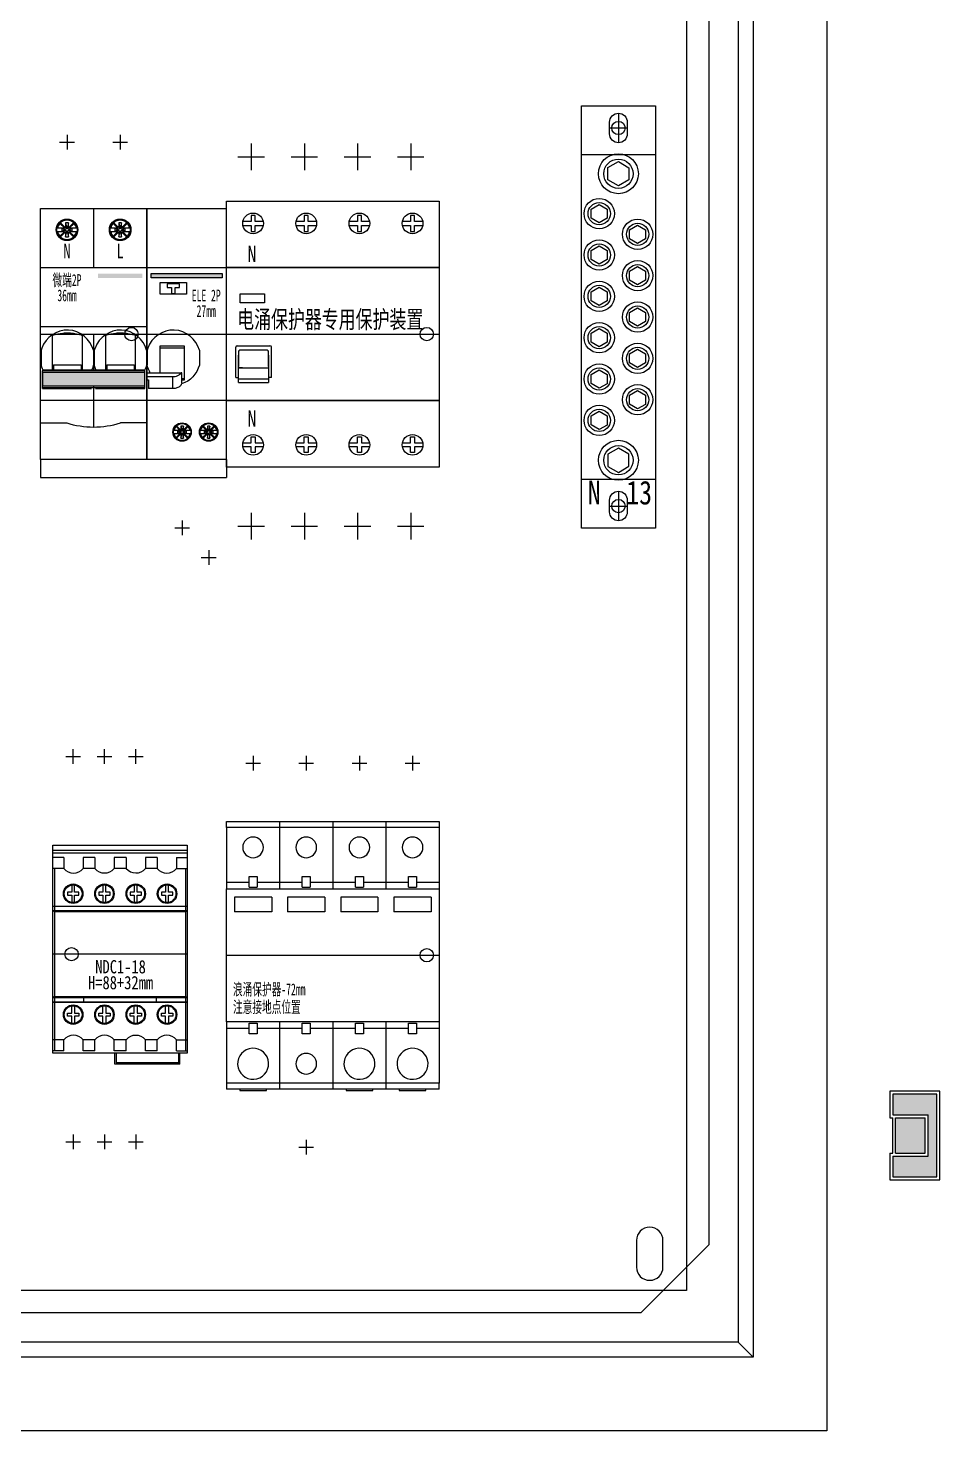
# Model space of a CAD drawing. Extents: x 1445147 to 1445785, y 431801 to 432801.
# Drawn here: x 1445476.6 to 1445785.3, y 431801.2 to 432276.2 of the extents above; entities that cross this region are included whole.
import ezdxf
from ezdxf.enums import TextEntityAlignment as Align

# ---------------------------------------------------------------- set-up
doc = ezdxf.new("R2010")
doc.units = 0
doc.header["$MEASUREMENT"] = 0
doc.linetypes.add('DASH', pattern=[0.35, 0.25, -0.1])
doc.linetypes.add('LYJS-XX', pattern=[0.35, 0.25, -0.1])
for name, color, linetype in [('dian', 7, 'Continuous'), ('LY-JS-BJ', 7, 'Continuous'), ('LY-JS-YQJ', 7, 'Continuous'), ('LY-SJ-YQJ', 7, 'Continuous'), ('布置图', 20, 'Continuous'), ('注释', 1, 'Continuous'), ('照明平面设备层', 1, 'Continuous')]:
    doc.layers.add(name, color=color, linetype=linetype)
doc.styles.add('-宋体', font='', dxfattribs={"width": 0.65})
doc.styles.add('LY-SJ-元器件', font='', dxfattribs={"width": 0.6, "height": 4})
doc.styles.get('-宋体').set_extended_font_data('NSimSun')
doc.styles.get('LY-SJ-元器件').set_extended_font_data('SimSun')

# ---------------------------------------------------------------- blocks, each defined once
blk = doc.blocks.new('A$C7F2E4CF4')
at = {"layer": 'LY-JS-YQJ', "color": 1, "linetype": 'DASH'}
for p, q in [((0, 5), (0, -5)), ((-3, 0), (3, 0))]:
    blk.add_line(p, q, dxfattribs=at)
at = {"layer": 'LY-JS-YQJ', "color": 0, "linetype": 'ByBlock'}
blk.add_lwpolyline([(0, 5), (0, 5, -0.414214), (3, 2), (3, -2, -0.414214), (0, -5), (0, -5, -0.414214), (-3, -2), (-3, 2, -0.414214)], format="xyb", close=True, dxfattribs=at)
blk = doc.blocks.new('13位零排2021')
at = {"layer": 'LY-JS-YQJ', "color": 2, "linetype": 'ByBlock'}
blk.add_lwpolyline([(25, 143), (25, 0), (0, 0), (0, 143)], close=True, dxfattribs=at)
for points in [[(0, 126.5), (25, 126.5)], [(25, 16.5), (0, 16.5)]]:
    blk.add_lwpolyline(points, dxfattribs=at)
at = {"layer": 'LY-JS-YQJ', "color": 3}
for points in [[(12.49, 115.91), (8.94, 117.97), (8.96, 122.07), (12.51, 124.1), (16.06, 122.04), (16.04, 117.94)], [(5.99, 103.38), (3.29, 104.95), (3.3, 108.07), (6.01, 109.62), (8.71, 108.05), (8.7, 104.93)], [(18.99, 96.38), (16.29, 97.95), (16.3, 101.07), (19.01, 102.62), (21.71, 101.05), (21.7, 97.93)], [(5.99, 89.38), (3.29, 90.95), (3.3, 94.07), (6.01, 95.62), (8.71, 94.05), (8.7, 90.93)], [(18.99, 82.38), (16.29, 83.95), (16.3, 87.07), (19.01, 88.62), (21.71, 87.05), (21.7, 83.93)], [(5.99, 75.38), (3.29, 76.95), (3.3, 80.07), (6.01, 81.62), (8.71, 80.05), (8.7, 76.93)], [(18.99, 68.38), (16.29, 69.95), (16.3, 73.07), (19.01, 74.62), (21.71, 73.05), (21.7, 69.93)], [(5.99, 61.38), (3.29, 62.95), (3.3, 66.07), (6.01, 67.62), (8.71, 66.05), (8.7, 62.93)], [(18.99, 54.38), (16.29, 55.95), (16.3, 59.07), (19.01, 60.62), (21.71, 59.05), (21.7, 55.93)], [(5.99, 47.38), (3.29, 48.95), (3.3, 52.07), (6.01, 53.62), (8.71, 52.05), (8.7, 48.93)], [(18.99, 40.38), (16.29, 41.95), (16.3, 45.07), (19.01, 46.62), (21.71, 45.05), (21.7, 41.93)], [(5.99, 33.38), (3.29, 34.95), (3.3, 38.07), (6.01, 39.62), (8.71, 38.05), (8.7, 34.93)], [(12.49, 27.09), (8.94, 25.03), (8.96, 20.93), (12.51, 18.9), (16.06, 20.96), (16.04, 25.06)]]:
    blk.add_lwpolyline(points, close=True, dxfattribs=at)
for centre, radius in [((12.5, 120.01), 6.76), ((12.5, 120.01), 4.97), ((6, 106.5), 5.14), ((6, 106.5), 3.78), ((19, 99.5), 5.14), ((19, 99.5), 3.78), ((6, 92.5), 5.14), ((6, 92.5), 3.78), ((19, 85.5), 5.14), ((19, 85.5), 3.78), ((6, 78.5), 5.14), ((6, 78.5), 3.78), ((19, 71.5), 5.14), ((19, 71.5), 3.78), ((6, 64.5), 5.14), ((6, 64.5), 3.78), ((19, 57.5), 5.14), ((19, 57.5), 3.78), ((6, 50.5), 5.14), ((6, 50.5), 3.78), ((19, 43.5), 5.14), ((19, 43.5), 3.78), ((6, 36.5), 5.14), ((6, 36.5), 3.78), ((12.5, 22.99), 6.76), ((12.5, 22.99), 4.97)]:
    blk.add_circle(centre, radius, dxfattribs=at)
at = {"layer": 'LY-JS-YQJ', "color": 0}
for p in [(12.5, 135.5), (12.5, 7.5)]:
    blk.add_blockref('A$C7F2E4CF4', p, dxfattribs=at)
at = {"layer": 'LY-JS-YQJ', "color": 1, "style": '-宋体', "width": 0.8}
blk.add_text('N', height=8, dxfattribs=at).set_placement((2.16, 8.05))
at = {"layer": 'LY-JS-YQJ', "color": 4, "style": '-宋体', "width": 0.8}
blk.add_text('13', height=8, dxfattribs=at).set_placement((15.18, 8.05))
blk = doc.blocks.new('接触器NDC1 18A-2022.1')
at = {"color": 0, "linetype": 'Continuous', "lineweight": 25}
for p, q in [((0, 36.91), (45.5, 36.91)), ((0, -33.53), (0, 36.91)), ((0, 35.17), (45.5, 35.17)), ((0, 34.27), (45.5, 34.27)), ((45.5, 36.91), (45.5, -33.53)), ((3.65, 32.71), (0, 32.71)), ((3.65, 29.01), (0, 29.01)), ((0.5, 29.01), (0.5, 14.78)), ((3.65, 32.71), (3.65, 29.01)), ((10.25, 32.71), (10.25, 29.02)), ((14.15, 32.71), (10.25, 32.71)), ((14.15, 32.72), (14.15, 29.02)), ((20.75, 32.72), (20.75, 29.02)), ((24.75, 32.72), (20.75, 32.72)), ((24.75, 29.03), (20.75, 29.02)), ((24.75, 32.73), (24.75, 29.03)), ((35.35, 32.71), (31.34, 32.71)), ((35.35, 29.01), (31.34, 29.01)), ((35.35, 32.71), (35.35, 29.01)), ((41.85, 32.71), (41.85, 29.01)), ((41.85, 32.71), (45.5, 32.71)), ((45, 14.78), (45, 29.01)), ((4.95, 20.97), (4.95, 19.97)), ((6.35, 20.97), (4.95, 20.97)), ((4.95, 19.97), (6.35, 19.97)), ((6.35, 23.42), (6.35, 20.97)), ((6.35, 19.97), (6.35, 17.51)), ((7.35, 20.97), (7.35, 23.42)), ((8.75, 20.97), (7.35, 20.97)), ((7.35, 19.97), (8.75, 19.97)), ((7.35, 17.51), (7.35, 19.97)), ((8.75, 19.97), (8.75, 20.97)), ((15.55, 20.97), (15.55, 19.97)), ((16.95, 20.97), (15.55, 20.97)), ((15.55, 19.97), (16.95, 19.97)), ((16.95, 23.42), (16.95, 20.97)), ((16.95, 19.97), (16.95, 17.51)), ((17.95, 20.97), (17.95, 23.42)), ((19.35, 20.97), (17.95, 20.97)), ((17.95, 19.97), (19.35, 19.97)), ((17.95, 17.51), (17.95, 19.97)), ((19.35, 19.97), (19.35, 20.97)), ((26.15, 20.97), (26.15, 19.97)), ((27.55, 20.97), (26.15, 20.97)), ((26.15, 19.97), (27.55, 19.97)), ((27.55, 23.42), (27.55, 20.97)), ((27.55, 19.97), (27.55, 17.51)), ((28.55, 20.97), (28.55, 23.42)), ((29.95, 20.97), (28.55, 20.97)), ((28.55, 19.97), (29.95, 19.97)), ((28.55, 17.51), (28.55, 19.97)), ((29.95, 19.97), (29.95, 20.97)), ((36.75, 20.97), (36.75, 19.97)), ((38.15, 20.97), (36.75, 20.97)), ((36.75, 19.97), (38.15, 19.97)), ((38.15, 23.42), (38.15, 20.97)), ((38.15, 19.97), (38.15, 17.51)), ((39.15, 20.97), (39.15, 23.42)), ((40.55, 20.97), (39.15, 20.97)), ((39.15, 19.97), (40.55, 19.97)), ((39.15, 17.51), (39.15, 19.97)), ((40.55, 19.97), (40.55, 20.97)), ((0, 16.22), (45.5, 16.22)), ((0, 14.78), (45.5, 14.78)), ((0.5, 14.28), (0, 14.78)), ((0.5, 14.28), (0.5, -14.28)), ((45, 14.28), (0.5, 14.28)), ((45.5, 14.78), (45, 14.28)), ((45, -14.28), (45, 14.28)), ((0.5, -14.28), (0, -14.78)), ((45.5, -14.78), (0, -14.78)), ((0, -16.22), (45.5, -16.22)), ((45.5, -16.28), (0, -16.28)), ((0.5, -14.28), (45, -14.28)), ((0.5, -14.78), (0.5, -32.63)), ((6.35, -19.97), (6.35, -17.51)), ((7.35, -17.51), (7.35, -19.97)), ((10.5, -16.28), (10.5, -14.78)), ((16.95, -19.97), (16.95, -17.51)), ((17.95, -17.51), (17.95, -19.97)), ((27.55, -19.97), (27.55, -17.51)), ((28.55, -17.51), (28.55, -19.97)), ((35, -14.78), (35, -16.28)), ((38.15, -19.97), (38.15, -17.51)), ((39.15, -17.51), (39.15, -19.97)), ((45.5, -14.78), (45, -14.28)), ((45, -32.71), (45, -14.78)), ((4.95, -19.97), (6.35, -19.97)), ((4.95, -20.97), (4.95, -19.97)), ((6.35, -20.97), (4.95, -20.97)), ((6.35, -23.42), (6.35, -20.97)), ((7.35, -19.97), (8.75, -19.97)), ((7.35, -20.97), (7.35, -23.42)), ((8.75, -20.97), (7.35, -20.97)), ((8.75, -19.97), (8.75, -20.97)), ((15.55, -19.97), (16.95, -19.97)), ((15.55, -20.97), (15.55, -19.97)), ((16.95, -20.97), (15.55, -20.97)), ((16.95, -23.42), (16.95, -20.97)), ((17.95, -19.97), (19.35, -19.97)), ((17.95, -20.97), (17.95, -23.42)), ((19.35, -20.97), (17.95, -20.97)), ((19.35, -19.97), (19.35, -20.97)), ((26.15, -19.97), (27.55, -19.97)), ((26.15, -20.97), (26.15, -19.97)), ((27.55, -20.97), (26.15, -20.97)), ((27.55, -23.42), (27.55, -20.97)), ((28.55, -19.97), (29.95, -19.97)), ((28.55, -20.97), (28.55, -23.42)), ((29.95, -20.97), (28.55, -20.97)), ((29.95, -19.97), (29.95, -20.97)), ((36.75, -19.97), (38.15, -19.97)), ((36.75, -20.97), (36.75, -19.97)), ((38.15, -20.97), (36.75, -20.97)), ((38.15, -23.42), (38.15, -20.97)), ((39.15, -19.97), (40.55, -19.97)), ((39.15, -20.97), (39.15, -23.42)), ((40.55, -20.97), (39.15, -20.97)), ((40.55, -19.97), (40.55, -20.97)), ((3.65, -29.01), (0, -29.01)), ((3.65, -32.71), (0, -32.71)), ((3.65, -32.71), (3.65, -29.01)), ((10.25, -32.71), (10.25, -29.02)), ((14.15, -32.71), (10.25, -32.71)), ((14.15, -32.72), (14.15, -29.02)), ((20.75, -32.72), (20.75, -29.02)), ((24.75, -29.03), (20.75, -29.02)), ((24.75, -32.72), (20.75, -32.72)), ((24.75, -32.73), (24.75, -29.03)), ((35.35, -29.01), (31.34, -29.01)), ((35.35, -32.71), (31.34, -32.71)), ((35.35, -32.71), (35.35, -29.01)), ((41.85, -32.71), (41.85, -29.01)), ((41.85, -32.71), (45.5, -32.71)), ((20.95, -37.29), (20.95, -33.53)), ((43, -37.29), (20.95, -37.29)), ((21.45, -33.53), (21.45, -36.79)), ((42.5, -33.53), (42.5, -36.79)), ((43, -37.29), (43, -33.53))]:
    blk.add_line(p, q, dxfattribs=at)
at = {"color": 0}
for p, q in [((14.15, 29.02), (10.25, 29.02)), ((31.34, 32.71), (31.34, 29.01)), ((41.85, 29.01), (45.5, 29.01)), ((14.15, -29.02), (10.25, -29.02)), ((31.34, -32.71), (31.34, -29.01)), ((41.85, -29.01), (45.5, -29.01)), ((45.5, -33.53), (0, -33.53)), ((43, -36.79), (21.45, -36.79))]:
    blk.add_line(p, q, dxfattribs=at)
at = {"color": 1, "linetype": 'Continuous', "lineweight": 25}
blk.add_line((45.5, 0), (0, 0), dxfattribs=at)
at = {"color": 0}
for centre, radius in [((6.85, 20.47), 3.3), ((17.45, 20.47), 3.3), ((28.05, 20.47), 3.3), ((38.65, 20.47), 3.3), ((6.85, 20.47), 3), ((17.45, 20.47), 3), ((28.05, 20.47), 3), ((38.65, 20.47), 3), ((6.85, -20.47), 3.3), ((6.85, -20.47), 3), ((17.45, -20.47), 3.3), ((17.45, -20.47), 3), ((28.05, -20.47), 3.3), ((28.05, -20.47), 3), ((38.65, -20.47), 3.3), ((38.65, -20.47), 3)]:
    blk.add_circle(centre, radius, dxfattribs=at)
at = {"color": 0, "linetype": 'Continuous', "lineweight": 25}
for centre, radius, start, end in [((6.95, 31.76), 4.29, 219.8893, 320.3009), ((17.45, 31.78), 4.3, 219.9502, 320.0498), ((28.05, 31.78), 4.29, 219.6994, 319.9198), ((38.6, 31.67), 4.2, 219.2677, 320.7323), ((6.95, -31.76), 4.29, 39.6991, 140.1107), ((17.45, -31.78), 4.3, 39.9502, 140.0498), ((28.05, -31.78), 4.29, 40.0802, 140.3006), ((38.6, -31.67), 4.2, 39.2677, 140.7323)]:
    blk.add_arc(centre, radius, start, end, dxfattribs=at)
at = {"layer": 'LY-SJ-YQJ', "color": 1, "linetype": 'ByBlock'}
for p, q in [((4.35, 66.92), (9.35, 66.92)), ((6.85, 64.42), (6.85, 69.42)), ((14.95, 66.92), (19.95, 66.92)), ((17.45, 64.42), (17.45, 69.42)), ((25.55, 66.92), (30.55, 66.92)), ((28.05, 64.42), (28.05, 69.42)), ((6.85, -61.03), (6.85, -66.03)), ((17.45, -61.03), (17.45, -66.03)), ((28.05, -61.03), (28.05, -66.03)), ((4.35, -63.53), (9.35, -63.53)), ((14.95, -63.53), (19.95, -63.53)), ((25.55, -63.53), (30.55, -63.53))]:
    blk.add_line(p, q, dxfattribs=at)
at = {"color": 3, "linetype": 'ByBlock', "lineweight": -3, "style": '-宋体', "width": 0.8}
for s, p in [('NDC1-18', (22.91, -4.26)), ('H=88+32mm', (22.91, -9.63))]:
    blk.add_text(s, height=4.5, dxfattribs=at).set_placement(p, align=Align.MIDDLE_CENTER)
blk = doc.blocks.new('浪涌保护器 72mm-2022.1')
at = {"color": 1, "linetype": 'ByBlock'}
for p, q in [((9, 67.5), (9, 62.5)), ((27, 67.5), (27, 62.5)), ((45, 67.5), (45, 62.5)), ((63, 67.5), (63, 62.5)), ((6.5, 65), (11.5, 65)), ((24.5, 65), (29.5, 65)), ((42.5, 65), (47.5, 65)), ((60.5, 65), (65.5, 65)), ((0, 0), (72, 0)), ((24.5, -65), (29.5, -65)), ((27, -62.5), (27, -67.5))]:
    blk.add_line(p, q, dxfattribs=at)
at = {"color": 0, "linetype": 'Continuous', "lineweight": 25}
for p, q in [((0, 43.3), (0, 45.3)), ((0, 45.3), (18, 45.3)), ((0, 43.3), (0, 22.5)), ((18, 43.3), (0, 43.3)), ((18, 45.3), (18, 22.5)), ((18, 45.3), (36, 45.3)), ((36, 43.3), (18, 43.3)), ((36, 45.3), (54, 45.3)), ((36, 45.3), (36, 22.5)), ((54, 43.3), (36, 43.3)), ((54, 45.3), (72, 45.3)), ((54, 45.3), (54, 22.5)), ((72, 43.3), (54, 43.3)), ((72, 45.3), (72, 43.3)), ((72, 43.3), (72, 22.5)), ((7.65, 24.65), (0, 24.65)), ((7.65, 23), (7.65, 26.65)), ((7.65, 26.65), (10.35, 26.65)), ((10.35, 26.65), (10.35, 23)), ((18, 24.65), (10.35, 24.65)), ((25.65, 24.65), (18, 24.65)), ((25.65, 26.65), (28.35, 26.65)), ((25.65, 23), (25.65, 26.65)), ((28.35, 26.65), (28.35, 23)), ((36, 24.65), (28.35, 24.65)), ((43.65, 24.65), (36, 24.65)), ((43.65, 23), (43.65, 26.65)), ((43.65, 26.65), (46.35, 26.65)), ((46.35, 26.65), (46.35, 23)), ((54, 24.65), (46.35, 24.65)), ((61.65, 24.65), (54, 24.65)), ((61.65, 23), (61.65, 26.65)), ((61.65, 26.65), (64.35, 26.65)), ((64.35, 26.65), (64.35, 23)), ((72, 24.65), (64.35, 24.65)), ((15.3, 19.65), (2.7, 19.65)), ((2.7, 19.65), (2.7, 14.65)), ((15.3, 19.65), (15.3, 14.65)), ((33.3, 19.65), (20.7, 19.65)), ((20.7, 19.65), (20.7, 14.65)), ((33.3, 19.65), (33.3, 14.65)), ((51.3, 19.65), (38.7, 19.65)), ((38.7, 19.65), (38.7, 14.65)), ((51.3, 19.65), (51.3, 14.65)), ((69.3, 19.65), (56.7, 19.65)), ((56.7, 19.65), (56.7, 14.65)), ((69.3, 19.65), (69.3, 14.65)), ((15.3, 14.65), (2.7, 14.65)), ((33.3, 14.65), (20.7, 14.65)), ((51.3, 14.65), (38.7, 14.65)), ((69.3, 14.65), (56.7, 14.65)), ((0, -22.5), (0, -43.3)), ((7.65, -26.65), (7.65, -23)), ((10.35, -23), (10.35, -26.65)), ((18, -22.5), (18, -45.3)), ((25.65, -26.65), (25.65, -23)), ((28.35, -23), (28.35, -26.65)), ((36, -22.5), (36, -45.3)), ((43.65, -26.65), (43.65, -23)), ((46.35, -23), (46.35, -26.65)), ((54, -22.5), (54, -45.3)), ((61.65, -26.65), (61.65, -23)), ((64.35, -23), (64.35, -26.65)), ((72, -22.5), (72, -43.3)), ((0, -24.65), (7.65, -24.65)), ((10.35, -26.65), (7.65, -26.65)), ((10.35, -24.65), (18, -24.65)), ((18, -24.65), (25.65, -24.65)), ((28.35, -26.65), (25.65, -26.65)), ((28.35, -24.65), (36, -24.65)), ((36, -24.65), (43.65, -24.65)), ((46.35, -26.65), (43.65, -26.65)), ((46.35, -24.65), (54, -24.65)), ((54, -24.65), (61.65, -24.65)), ((64.35, -26.65), (61.65, -26.65)), ((64.35, -24.65), (72, -24.65)), ((0, -43.3), (0, -45.3)), ((18, -43.3), (0, -43.3)), ((18, -45.3), (0, -45.3)), ((4.5, -45.3), (4.5, -45.8)), ((4.5, -45.8), (13.5, -45.8)), ((13.5, -45.8), (13.5, -45.3)), ((36, -43.3), (18, -43.3)), ((36, -45.3), (18, -45.3)), ((54, -43.3), (36, -43.3)), ((54, -45.3), (36, -45.3)), ((40.5, -45.3), (40.5, -45.8)), ((40.5, -45.8), (49.5, -45.8)), ((49.5, -45.8), (49.5, -45.3)), ((72, -43.3), (54, -43.3)), ((72, -45.3), (54, -45.3)), ((58.5, -45.3), (58.5, -45.8)), ((58.5, -45.8), (67.5, -45.8)), ((67.5, -45.8), (67.5, -45.3)), ((72, -45.3), (72, -43.3))]:
    blk.add_line(p, q, dxfattribs=at)
at = {"color": 0}
for p, q in [((7.65, 23), (10.35, 23)), ((25.65, 23), (28.35, 23)), ((43.65, 23), (46.35, 23)), ((61.65, 23), (64.35, 23)), ((7.65, -23), (10.35, -23)), ((25.65, -23), (28.35, -23)), ((43.65, -23), (46.35, -23)), ((61.65, -23), (64.35, -23))]:
    blk.add_line(p, q, dxfattribs=at)
at = {"color": 0, "linetype": 'ByBlock'}
blk.add_lwpolyline([(0, 22.5), (72, 22.5), (72, -22.5), (0, -22.5)], close=True, dxfattribs=at)
at = {"color": 0, "linetype": 'Continuous', "lineweight": 25}
for centre, radius, start, end in [((9, 36.52), 3.5, 0, 180), ((27, 36.52), 3.5, 0, 180), ((45, 36.52), 3.5, 0, 180), ((63, 36.52), 3.5, 0, 180), ((9, 36.52), 3.5, 180, 0), ((27, 36.52), 3.5, 180, 0), ((45, 36.52), 3.5, 180, 0), ((63, 36.52), 3.5, 180, 0), ((9, -36.75), 5.25, 93.0713, 273.0713), ((9, -36.75), 5.25, 273.0713, 93.0713), ((45, -36.75), 5.25, 93.0713, 273.0713), ((45, -36.75), 5.25, 273.0713, 93.0713), ((63, -36.75), 5.25, 93.0713, 273.0713), ((63, -36.75), 5.25, 273.0713, 93.0713), ((27, -36.75), 3.5, 0, 180), ((27, -36.75), 3.5, 180, 0)]:
    blk.add_arc(centre, radius, start, end, dxfattribs=at)
at = {"color": 4, "linetype": 'ByBlock', "style": 'LY-SJ-元器件', "width": 0.6}
for s, p in [('浪涌保护器-72mm', (2.21, -13.55)), ('注意接地点位置', (2.21, -19.51))]:
    blk.add_text(s, height=4, dxfattribs=at).set_placement(p)
blk = doc.blocks.new('微端2P+ELE-63mm-2022.1')
h = blk.add_hatch(color=3)
h.dxf.hatch_style = 1
h.paths.add_polyline_path([(34.5, 19), (34.5, 20.5), (19.5, 20.5), (19.5, 19)])
h = blk.add_hatch(color=3)
h.dxf.hatch_style = 1
h.paths.add_polyline_path([(61.5, 19), (61.5, 20.5), (37.5, 20.5), (37.5, 19)])
h = blk.add_hatch(color=0)
h.dxf.hatch_style = 1
h.paths.add_polyline_path([(0.7, -12.97), (0.7, -17.47), (35.3, -17.47), (35.3, -12.97)])
at = {"color": 1}
for p, q in [((9, 67.5), (9, 62.5)), ((27, 67.5), (27, 62.5)), ((6.5, 65), (11.5, 65)), ((24.5, 65), (29.5, 65)), ((0, 0), (63, 0))]:
    blk.add_line(p, q, dxfattribs=at)
at = {"color": 0}
for p, q in [((0, 42.5), (36, 42.5)), ((0, -42.5), (0, 42.5)), ((18, 42.5), (18, 22.5)), ((36, 42.5), (36, -42.5)), ((63, -42.5), (63, 42.5)), ((0, 22.5), (36, 22.5)), ((36, 2.5), (0, 2.5)), ((18, 0), (18, -12.22)), ((18, -17.47), (18, -31.46)), ((48.65, -15.61), (47.85, -15.61)), ((36, -22.5), (0, -22.5)), ((0, -42.5), (0, -48.5)), ((36, -42.5), (0, -42.5)), ((63, -42.5), (63, -48.5)), ((0, -48.5), (63, -48.5))]:
    blk.add_line(p, q, dxfattribs=at)
at = {"color": 0, "linetype": 'Continuous', "lineweight": 25}
for p, q in [((5.58, 34.71), (7.95, 34.71)), ((7.95, 35.91), (5.59, 35.91)), ((6.7, 37.82), (6.49, 37.61)), ((6.49, 37.61), (6.6, 37.5)), ((6.6, 37.5), (8.15, 35.95)), ((8.15, 34.67), (6.6, 33.12)), ((6.81, 37.71), (6.7, 37.82)), ((8.39, 36.13), (6.81, 37.71)), ((6.81, 32.91), (8.39, 34.49)), ((7.25, 35.91), (8, 35.46)), ((7.25, 35.91), (7.25, 34.71)), ((7.25, 34.71), (8, 35.16)), ((8, 35.46), (8, 35.16)), ((8.25, 35.46), (8, 35.46)), ((8, 35.16), (8.25, 35.16)), ((9.5, 37.66), (8.5, 37.66)), ((8.5, 37.66), (8.5, 36.46)), ((8.5, 37.66), (8.85, 36.31)), ((8.5, 36.46), (8.85, 35.96)), ((8.5, 34.16), (8.85, 34.65)), ((8.5, 32.96), (8.85, 34.31)), ((8.5, 34.16), (8.5, 32.96)), ((9.15, 36.31), (8.85, 36.31)), ((8.85, 36.31), (8.85, 35.96)), ((8.85, 34.65), (8.85, 34.31)), ((8.85, 34.31), (9.15, 34.31)), ((9.5, 37.66), (9.15, 36.31)), ((9.5, 36.46), (9.15, 35.96)), ((9.15, 35.96), (9.15, 36.31)), ((9.15, 34.31), (9.15, 34.66)), ((9.5, 34.16), (9.15, 34.66)), ((9.15, 34.31), (9.5, 32.96)), ((9.5, 36.46), (9.5, 37.66)), ((9.5, 32.96), (9.5, 34.16)), ((11.19, 37.71), (9.61, 36.13)), ((9.61, 34.49), (11.19, 32.91)), ((10, 35.46), (9.75, 35.46)), ((9.75, 35.16), (10, 35.16)), ((9.85, 35.95), (11.4, 37.5)), ((11.4, 33.12), (9.85, 34.67)), ((10.75, 35.91), (10, 35.46)), ((10, 35.16), (10, 35.46)), ((10.75, 34.71), (10, 35.16)), ((12.42, 35.91), (10.05, 35.91)), ((10.05, 34.71), (12.41, 34.71)), ((10.75, 34.71), (10.75, 35.91)), ((11.3, 37.82), (11.19, 37.71)), ((11.51, 37.61), (11.3, 37.82)), ((11.4, 37.5), (11.51, 37.61)), ((23.58, 34.71), (25.95, 34.71)), ((25.95, 35.91), (23.59, 35.91)), ((24.7, 37.82), (24.49, 37.61)), ((24.49, 37.61), (24.6, 37.5)), ((24.6, 37.5), (26.15, 35.95)), ((26.15, 34.67), (24.6, 33.12)), ((24.81, 37.71), (24.7, 37.82)), ((26.39, 36.13), (24.81, 37.71)), ((24.81, 32.91), (26.39, 34.49)), ((25.25, 35.91), (25.25, 34.71)), ((25.25, 35.91), (26, 35.46)), ((25.25, 34.71), (26, 35.16)), ((26.25, 35.46), (26, 35.46)), ((26, 35.46), (26, 35.16)), ((26, 35.16), (26.25, 35.16)), ((26.5, 37.66), (26.5, 36.46)), ((26.5, 37.66), (26.85, 36.31)), ((27.5, 37.66), (26.5, 37.66)), ((26.5, 36.46), (26.85, 35.96)), ((26.5, 34.16), (26.85, 34.65)), ((26.5, 32.96), (26.85, 34.31)), ((26.5, 34.16), (26.5, 32.96)), ((26.85, 36.31), (26.85, 35.96)), ((27.15, 36.31), (26.85, 36.31)), ((26.85, 34.65), (26.85, 34.31)), ((26.85, 34.31), (27.15, 34.31)), ((27.5, 37.66), (27.15, 36.31)), ((27.5, 36.46), (27.15, 35.96)), ((27.15, 35.96), (27.15, 36.31)), ((27.5, 34.16), (27.15, 34.66)), ((27.15, 34.31), (27.15, 34.66)), ((27.15, 34.31), (27.5, 32.96)), ((27.5, 36.46), (27.5, 37.66)), ((27.5, 32.96), (27.5, 34.16)), ((29.19, 37.71), (27.61, 36.13)), ((27.61, 34.49), (29.19, 32.91)), ((28, 35.46), (27.75, 35.46)), ((27.75, 35.16), (28, 35.16)), ((27.85, 35.95), (29.4, 37.5)), ((29.4, 33.12), (27.85, 34.67)), ((28.75, 35.91), (28, 35.46)), ((28, 35.16), (28, 35.46)), ((28.75, 34.71), (28, 35.16)), ((30.42, 35.91), (28.05, 35.91)), ((28.05, 34.71), (30.41, 34.71)), ((28.75, 34.71), (28.75, 35.91)), ((29.3, 37.82), (29.19, 37.71)), ((29.51, 37.61), (29.3, 37.82)), ((29.4, 37.5), (29.51, 37.61)), ((6.6, 33.12), (6.49, 33.01)), ((6.49, 33.01), (6.7, 32.8)), ((6.7, 32.8), (6.81, 32.91)), ((8.5, 32.96), (9.5, 32.96)), ((9, 31.81), (9, 32.06)), ((11.19, 32.91), (11.3, 32.8)), ((11.3, 32.8), (11.51, 33.01)), ((11.51, 33.01), (11.4, 33.12)), ((24.6, 33.12), (24.49, 33.01)), ((24.49, 33.01), (24.7, 32.8)), ((24.7, 32.8), (24.81, 32.91)), ((26.5, 32.96), (27.5, 32.96)), ((27, 31.81), (27, 32.06)), ((29.19, 32.91), (29.3, 32.8)), ((29.3, 32.8), (29.51, 33.01)), ((29.51, 33.01), (29.4, 33.12)), ((4.1, -12.22), (4.1, -0.35)), ((14.1, -0.35), (14.1, -12.22)), ((22.1, -12.22), (22.1, -0.35)), ((32.1, -0.35), (32.1, -12.22)), ((40.55, -13.08), (40.55, -3.94)), ((40.55, -3.94), (48.65, -3.94)), ((40.55, -4.67), (48.65, -4.67)), ((48.65, -3.94), (48.65, -15.61)), ((0.25, -5.47), (0.25, -10.49)), ((17.95, -5.47), (17.95, -10.49)), ((18.25, -5.47), (18.25, -10.49)), ((35.95, -5.47), (35.95, -10.49)), ((36.11, -5.47), (36.11, -10.49)), ((53.81, -5.47), (53.81, -10.49)), ((0.7, -12.22), (0.7, -12.44)), ((35.3, -12.22), (0.7, -12.22)), ((35.3, -12.44), (0.7, -12.44)), ((0.7, -18.44), (0.7, -12.44)), ((35.3, -12.97), (0.7, -12.97)), ((0.7, -12.97), (0.7, -17.47)), ((4.45, -10.38), (13.75, -10.38)), ((4.45, -10.38), (4.45, -12.22)), ((13.75, -10.38), (13.75, -12.22)), ((22.45, -10.38), (31.75, -10.38)), ((22.45, -10.38), (22.45, -12.22)), ((31.75, -10.38), (31.75, -12.22)), ((35.3, -12.44), (35.3, -12.22)), ((35.3, -18.44), (35.3, -12.44)), ((35.3, -17.47), (35.3, -12.97)), ((36, -13.09), (47.68, -13.09)), ((40.55, -13.08), (47.85, -13.08)), ((47.85, -16.51), (47.85, -13.08)), ((0.7, -17.47), (35.3, -17.47)), ((0.7, -18.13), (35.3, -18.13)), ((0.7, -18.44), (17.3, -18.44)), ((18.7, -18.44), (35.3, -18.44)), ((36, -14.38), (44.85, -14.38)), ((36, -15.45), (36.55, -15.45)), ((36.55, -15.61), (36, -15.61)), ((36.55, -15.45), (36.55, -18.44)), ((44.85, -18.44), (36.55, -18.44)), ((44.85, -18.44), (44.85, -14.38)), ((47.85, -14.99), (48.65, -14.99)), ((47.07, -32.65), (45.04, -32.65)), ((46, -31.01), (45.82, -31.19)), ((45.82, -31.19), (45.91, -31.29)), ((45.91, -31.29), (47.24, -32.62)), ((46.09, -31.1), (46, -31.01)), ((47.45, -32.46), (46.09, -31.1)), ((46.47, -32.65), (46.47, -33.68)), ((46.47, -32.65), (47.11, -33.04)), ((47.11, -33.04), (47.11, -33.29)), ((47.33, -33.04), (47.11, -33.04)), ((47.54, -31.15), (47.84, -32.31)), ((47.54, -31.15), (47.54, -32.18)), ((48.4, -31.15), (47.54, -31.15)), ((47.54, -32.18), (47.84, -32.61)), ((48.1, -32.31), (47.84, -32.31)), ((47.84, -32.31), (47.84, -32.61)), ((48.4, -31.15), (48.1, -32.31)), ((48.4, -32.18), (48.1, -32.61)), ((48.1, -32.61), (48.1, -32.31)), ((48.4, -32.18), (48.4, -31.15)), ((49.85, -31.1), (48.49, -32.46)), ((48.83, -33.04), (48.61, -33.04)), ((48.7, -32.62), (50.03, -31.29)), ((49.47, -32.65), (48.83, -33.04)), ((48.83, -33.29), (48.83, -33.04)), ((50.9, -32.65), (48.87, -32.65)), ((49.47, -33.68), (49.47, -32.65)), ((49.94, -31.01), (49.85, -31.1)), ((50.12, -31.19), (49.94, -31.01)), ((50.03, -31.29), (50.12, -31.19)), ((56.07, -32.65), (54.04, -32.65)), ((55, -31.01), (54.82, -31.19)), ((54.82, -31.19), (54.91, -31.29)), ((54.91, -31.29), (56.24, -32.62)), ((55.09, -31.1), (55, -31.01)), ((56.45, -32.46), (55.09, -31.1)), ((55.47, -32.65), (55.47, -33.68)), ((55.47, -32.65), (56.11, -33.04)), ((56.11, -33.04), (56.11, -33.29)), ((56.33, -33.04), (56.11, -33.04)), ((56.54, -31.15), (56.84, -32.31)), ((56.54, -31.15), (56.54, -32.18)), ((57.4, -31.15), (56.54, -31.15)), ((56.54, -32.18), (56.84, -32.61)), ((57.1, -32.31), (56.84, -32.31)), ((56.84, -32.31), (56.84, -32.61)), ((57.4, -31.15), (57.1, -32.31)), ((57.4, -32.18), (57.1, -32.61)), ((57.1, -32.61), (57.1, -32.31)), ((57.4, -32.18), (57.4, -31.15)), ((58.85, -31.1), (57.49, -32.46)), ((57.83, -33.04), (57.61, -33.04)), ((57.7, -32.62), (59.03, -31.29)), ((58.47, -32.65), (57.83, -33.04)), ((57.83, -33.29), (57.83, -33.04)), ((59.9, -32.65), (57.87, -32.65)), ((58.47, -33.68), (58.47, -32.65)), ((58.94, -31.01), (58.85, -31.1)), ((59.12, -31.19), (58.94, -31.01)), ((59.03, -31.29), (59.12, -31.19)), ((45.04, -33.68), (47.07, -33.68)), ((45.91, -35.04), (45.82, -35.14)), ((45.82, -35.14), (46, -35.32)), ((47.24, -33.71), (45.91, -35.04)), ((46, -35.32), (46.09, -35.23)), ((46.09, -35.23), (47.45, -33.87)), ((46.47, -33.68), (47.11, -33.29)), ((47.11, -33.29), (47.33, -33.29)), ((47.54, -34.15), (47.84, -33.73)), ((47.54, -35.18), (47.84, -34.02)), ((47.54, -34.15), (47.54, -35.18)), ((47.54, -35.18), (48.4, -35.18)), ((47.84, -33.73), (47.84, -34.02)), ((47.84, -34.02), (48.1, -34.02)), ((47.97, -36.17), (47.97, -35.95)), ((48.1, -34.02), (48.1, -33.72)), ((48.4, -34.15), (48.1, -33.72)), ((48.1, -34.02), (48.4, -35.18)), ((48.4, -35.18), (48.4, -34.15)), ((48.49, -33.87), (49.85, -35.23)), ((48.61, -33.29), (48.83, -33.29)), ((50.03, -35.04), (48.7, -33.71)), ((49.47, -33.68), (48.83, -33.29)), ((48.87, -33.68), (50.89, -33.68)), ((49.85, -35.23), (49.94, -35.32)), ((49.94, -35.32), (50.12, -35.14)), ((50.12, -35.14), (50.03, -35.04)), ((54.04, -33.68), (56.07, -33.68)), ((54.91, -35.04), (54.82, -35.14)), ((54.82, -35.14), (55, -35.32)), ((56.24, -33.71), (54.91, -35.04)), ((55, -35.32), (55.09, -35.23)), ((55.09, -35.23), (56.45, -33.87)), ((55.47, -33.68), (56.11, -33.29)), ((56.11, -33.29), (56.33, -33.29)), ((56.54, -34.15), (56.84, -33.73)), ((56.54, -35.18), (56.84, -34.02)), ((56.54, -34.15), (56.54, -35.18)), ((56.54, -35.18), (57.4, -35.18)), ((56.84, -33.73), (56.84, -34.02)), ((56.84, -34.02), (57.1, -34.02)), ((56.97, -36.17), (56.97, -35.95)), ((57.1, -34.02), (57.1, -33.72)), ((57.4, -34.15), (57.1, -33.72)), ((57.1, -34.02), (57.4, -35.18)), ((57.4, -35.18), (57.4, -34.15)), ((57.49, -33.87), (58.85, -35.23)), ((57.61, -33.29), (57.83, -33.29)), ((59.03, -35.04), (57.7, -33.71)), ((58.47, -33.68), (57.83, -33.29)), ((57.87, -33.68), (59.89, -33.68)), ((58.85, -35.23), (58.94, -35.32)), ((58.94, -35.32), (59.12, -35.14)), ((59.12, -35.14), (59.03, -35.04))]:
    blk.add_line(p, q, dxfattribs=at)
at = {"color": 1, "linetype": 'ByBlock'}
for p, q in [((45.47, -65.6), (50.47, -65.6)), ((47.97, -63.1), (47.97, -68.1)), ((54.47, -75.6), (59.47, -75.6)), ((56.97, -73.1), (56.97, -78.1))]:
    blk.add_line(p, q, dxfattribs=at)
at = {"color": 0}
for points in [[(63, -42.5), (36, -42.5), (36, 42.5), (63, 42.5)], [(36, 22.5), (63, 22.5)], [(42.9, 17), (42.9, 15.8), (44.4, 15.8), (44.4, 13.8), (45.6, 13.8), (45.6, 15.8), (47.1, 15.8), (47.1, 17), (42.9, 17)], [(63, -22.5), (36, -22.5)], [(0, -30.05), (8.89, -30.05)], [(36, -30.05), (27.11, -30.05)]]:
    blk.add_lwpolyline(points, dxfattribs=at)
at = {"color": 0, "linetype": 'Continuous', "lineweight": 25}
for points in [[(8.85, 35.96, -0.008657), (8.83, 35.88, -0.023793), (8.8, 35.81, -0.091571), (8.7, 35.65, -0.078411), (8.54, 35.53, -0.073505), (8.41, 35.48, -0.017685), (8.36, 35.47, -0.010456), (8.3, 35.46, -0.005778), (8.25, 35.46)], [(8.25, 35.16, -0.00869), (8.33, 35.15, -0.023887), (8.41, 35.14, -0.086312), (8.57, 35.07, -0.089889), (8.74, 34.92, -0.067544), (8.8, 34.81, -0.017754), (8.82, 34.76, -0.010496), (8.84, 34.71, -0.005799), (8.85, 34.65)], [(9.75, 35.46, -0.008656), (9.67, 35.47, -0.023792), (9.59, 35.48, -0.085963), (9.43, 35.54, -0.089526), (9.26, 35.69, -0.067272), (9.2, 35.81, -0.017683), (9.18, 35.86, -0.010455), (9.16, 35.91, -0.005777), (9.15, 35.96)], [(9.15, 34.66, -0.008657), (9.17, 34.74, -0.023793), (9.2, 34.81, -0.091571), (9.3, 34.96, -0.078412), (9.46, 35.09, -0.073501), (9.59, 35.14, -0.017684), (9.64, 35.15, -0.010456), (9.7, 35.15, -0.005777), (9.75, 35.16)], [(26.85, 35.96, -0.008657), (26.83, 35.88, -0.023793), (26.8, 35.81, -0.091571), (26.7, 35.65, -0.078411), (26.54, 35.53, -0.073505), (26.41, 35.48, -0.017685), (26.36, 35.47, -0.010456), (26.3, 35.46, -0.005778), (26.25, 35.46)], [(26.25, 35.16, -0.00869), (26.33, 35.15, -0.023887), (26.41, 35.14, -0.086312), (26.57, 35.07, -0.089889), (26.74, 34.92, -0.067544), (26.8, 34.81, -0.017754), (26.82, 34.76, -0.010496), (26.84, 34.71, -0.005799), (26.85, 34.65)], [(27.75, 35.46, -0.008656), (27.67, 35.47, -0.023792), (27.59, 35.48, -0.085963), (27.43, 35.54, -0.089526), (27.26, 35.69, -0.067272), (27.2, 35.81, -0.017683), (27.18, 35.86, -0.010455), (27.16, 35.91, -0.005777), (27.15, 35.96)], [(27.15, 34.66, -0.008657), (27.17, 34.74, -0.023793), (27.2, 34.81, -0.091571), (27.3, 34.96, -0.078412), (27.46, 35.09, -0.073501), (27.59, 35.14, -0.017684), (27.64, 35.15, -0.010456), (27.7, 35.15, -0.005777), (27.75, 35.16)], [(17.95, -5.47, 0.325898), (9.48, 1.36, 0.327549), (0.48, -4.75, 0.019903), (0.25, -5.47)], [(4.1, -0.35, -0.057791), (7.63, 0.35, -0.021426), (9.1, 0.42)], [(9.1, 0.42, -0.062866), (13.22, -0.09, -0.011925), (13.81, -0.26, -0.00278), (14.1, -0.35)], [(35.95, -5.47, 0.325898), (27.48, 1.36, 0.327549), (18.48, -4.75, 0.019903), (18.25, -5.47)], [(22.1, -0.35, -0.057791), (25.63, 0.35, -0.021426), (27.1, 0.42)], [(27.1, 0.42, -0.062866), (31.22, -0.09, -0.011925), (31.81, -0.26, -0.00278), (32.1, -0.35)], [(53.81, -5.47, 0.325898), (45.34, 1.36, 0.327549), (36.34, -4.75, 0.019903), (36.11, -5.47)], [(0.95, -12.22, -0.004985), (0.8, -11.97, -0.030991), (0.56, -11.44, -0.01067), (0.46, -11.16, -0.005787), (0.39, -10.94, -0.003458), (0.32, -10.72, -0.001919), (0.25, -10.49)], [(17.95, -10.49, -0.002854), (17.85, -10.83, -0.004585), (17.78, -11.05, -0.019111), (17.6, -11.55, -0.037551), (17.32, -12.12, -0.002555), (17.26, -12.22)], [(18.95, -12.22, -0.004985), (18.8, -11.97, -0.030991), (18.56, -11.44, -0.01067), (18.46, -11.16, -0.005787), (18.39, -10.94, -0.003458), (18.32, -10.72, -0.001919), (18.25, -10.49)], [(35.95, -10.49, -0.002854), (35.85, -10.83, -0.004585), (35.78, -11.05, -0.019111), (35.6, -11.55, -0.037551), (35.32, -12.12, -0.002555), (35.26, -12.22)], [(37.19, -13.09, -0.001795), (36.72, -12.11, -0.00414), (36.48, -11.57, -0.009598), (36.28, -11.1, -0.013431), (36.18, -10.85, -0.015877), (36.14, -10.72, -0.023788), (36.12, -10.63, -0.050604), (36.11, -10.53, -0.012356), (36.11, -10.49)], [(44.85, -14.38, 0.009763), (45.08, -14.37, 0.05752), (46.08, -14.21, 0.073734), (46.98, -13.81, 0.073656), (47.49, -13.36, 0.028209), (47.59, -13.23, 0.012152), (47.68, -13.09)], [(47.85, -13.22, 0.010405), (47.85, -13.21, 0.052357), (47.85, -13.2, 0.052352), (47.84, -13.19, 0.046202), (47.83, -13.17, 0.029578), (47.82, -13.16, 0.02368), (47.8, -13.15, 0.017967), (47.78, -13.14, 0.014665), (47.76, -13.13, 0.011695), (47.74, -13.12, 0.016038), (47.7, -13.1, 0.002868), (47.68, -13.09)], [(53.81, -10.49, -0.25096), (47.8, -16.87)], [(47.85, -16.51, -0.010744), (47.85, -16.6, -0.101991), (47.7, -17.11, -0.08255), (47.35, -17.58, -0.05423), (46.92, -17.91, -0.059873), (46.2, -18.23, -0.070818), (45, -18.44, -0.004299), (44.85, -18.44)], [(47.84, -32.61, -0.008657), (47.82, -32.67, -0.023793), (47.8, -32.74, -0.091571), (47.71, -32.87, -0.078411), (47.58, -32.98, -0.073505), (47.46, -33.02, -0.017685), (47.42, -33.03, -0.010456), (47.37, -33.03, -0.005778), (47.33, -33.04)], [(48.61, -33.04, -0.008656), (48.54, -33.03, -0.023792), (48.48, -33.02, -0.085963), (48.34, -32.96, -0.089526), (48.2, -32.83, -0.067272), (48.14, -32.74, -0.017683), (48.12, -32.69, -0.010455), (48.11, -32.65, -0.005777), (48.1, -32.61)], [(56.84, -32.61, -0.008657), (56.82, -32.67, -0.023793), (56.8, -32.74, -0.091571), (56.71, -32.87, -0.078411), (56.58, -32.98, -0.073505), (56.46, -33.02, -0.017685), (56.42, -33.03, -0.010456), (56.37, -33.03, -0.005778), (56.33, -33.04)], [(57.61, -33.04, -0.008656), (57.54, -33.03, -0.023792), (57.48, -33.02, -0.085963), (57.34, -32.96, -0.089526), (57.2, -32.83, -0.067272), (57.14, -32.74, -0.017683), (57.12, -32.69, -0.010455), (57.11, -32.65, -0.005777), (57.1, -32.61)], [(47.33, -33.29, -0.00869), (47.39, -33.3, -0.023887), (47.46, -33.31, -0.086312), (47.6, -33.37, -0.089889), (47.74, -33.5, -0.067544), (47.8, -33.6, -0.017754), (47.81, -33.64, -0.010496), (47.83, -33.68, -0.005799), (47.84, -33.73)], [(48.1, -33.72, -0.008657), (48.12, -33.66, -0.023793), (48.14, -33.59, -0.091571), (48.23, -33.46, -0.078412), (48.36, -33.35, -0.073501), (48.48, -33.31, -0.017684), (48.52, -33.3, -0.010456), (48.57, -33.3, -0.005777), (48.61, -33.29)], [(56.33, -33.29, -0.00869), (56.39, -33.3, -0.023887), (56.46, -33.31, -0.086312), (56.6, -33.37, -0.089889), (56.74, -33.5, -0.067544), (56.8, -33.6, -0.017754), (56.81, -33.64, -0.010496), (56.83, -33.68, -0.005799), (56.84, -33.73)], [(57.1, -33.72, -0.008657), (57.12, -33.66, -0.023793), (57.14, -33.59, -0.091571), (57.23, -33.46, -0.078412), (57.36, -33.35, -0.073501), (57.48, -33.31, -0.017684), (57.52, -33.3, -0.010456), (57.57, -33.3, -0.005777), (57.61, -33.29)]]:
    blk.add_lwpolyline(points, format="xyb", dxfattribs=at)
at = {"color": 3}
blk.add_lwpolyline([(37.5, 20.5), (61.5, 20.5), (61.5, 19), (37.5, 19)], close=True, dxfattribs=at)
at = {"color": 0}
blk.add_lwpolyline([(40.5, 17.5), (49.5, 17.5), (49.5, 13.5), (40.5, 13.5)], close=True, dxfattribs=at)
for centre, radius in [((9, 35.31), 3.64), ((9, 35.31), 3.39), ((27, 35.31), 3.64), ((27, 35.31), 3.39), ((47.97, -33.16), 3.12), ((47.97, -33.16), 2.91), ((56.97, -33.16), 3.12), ((56.97, -33.16), 2.91)]:
    blk.add_circle(centre, radius, dxfattribs=at)
at = {"color": 0, "linetype": 'Continuous', "lineweight": 25}
for centre, radius in [((9, 35.31), 3.5), ((27, 35.31), 3.5), ((47.97, -33.16), 3), ((56.97, -33.16), 3)]:
    blk.add_circle(centre, radius, dxfattribs=at)
for centre, radius, start, end in [((9, 35.31), 3.25, 47.6454, 132.3546), ((27, 35.31), 3.25, 47.6454, 132.3546), ((9, 35.31), 3.25, 137.6454, 169.3613), ((9, 35.31), 3.25, 190.6387, 222.3546), ((7.95, 36.46), 0.552, 270, 360), ((7.95, 34.16), 0.552, 0, 90), ((10.05, 36.46), 0.552, 180, 270), ((10.05, 34.16), 0.552, 90, 180), ((9, 35.31), 3.25, 10.6387, 42.3546), ((9, 35.31), 3.25, 317.6454, 349.3613), ((27, 35.31), 3.25, 137.6454, 169.3613), ((27, 35.31), 3.25, 190.6387, 222.3546), ((25.95, 36.46), 0.552, 270, 360), ((25.95, 34.16), 0.552, 0, 90), ((28.05, 36.46), 0.552, 180, 270), ((28.05, 34.16), 0.552, 90, 180), ((27, 35.31), 3.25, 10.6387, 42.3546), ((27, 35.31), 3.25, 317.6454, 349.3613), ((9, 35.31), 3.25, 227.6454, 312.3546), ((27, 35.31), 3.25, 227.6454, 312.3546), ((47.97, -33.16), 2.79, 137.6454, 169.3613), ((47.97, -33.16), 2.79, 47.6454, 132.3546), ((47.07, -32.18), 0.474, 270, 360), ((48.87, -32.18), 0.474, 180, 270), ((47.97, -33.16), 2.79, 10.6387, 42.3546), ((56.97, -33.16), 2.79, 137.6454, 169.3613), ((56.97, -33.16), 2.79, 47.6454, 132.3546), ((56.07, -32.18), 0.474, 270, 360), ((57.87, -32.18), 0.474, 180, 270), ((56.97, -33.16), 2.79, 10.6387, 42.3546), ((47.97, -33.16), 2.79, 190.6387, 222.3546), ((47.97, -33.16), 2.79, 227.6454, 312.3546), ((47.07, -34.15), 0.474, 0, 90), ((48.87, -34.15), 0.474, 90, 180), ((47.97, -33.16), 2.79, 317.6454, 349.3613), ((56.97, -33.16), 2.79, 190.6387, 222.3546), ((56.97, -33.16), 2.79, 227.6454, 312.3546), ((56.07, -34.15), 0.474, 0, 90), ((57.87, -34.15), 0.474, 90, 180), ((56.97, -33.16), 2.79, 317.6454, 349.3613)]:
    blk.add_arc(centre, radius, start, end, dxfattribs=at)
at = {"color": 0}
blk.add_arc((18, -1.43), 30.03, 252.3363, 287.6637, dxfattribs=at)
at = {"color": 0, "style": 'LY-SJ-元器件', "width": 0.7}
for s, p in [('N', (9, 28.16)), ('L', (27, 28.16))]:
    blk.add_text(s, height=5, dxfattribs=at).set_placement(p, align=Align.MIDDLE)
at = {"color": 1, "style": 'LY-SJ-元器件', "width": 0.6}
for s, p in [('微端2P', (9, 18.37)), ('36mm', (9, 13.08))]:
    blk.add_text(s, height=4, dxfattribs=at).set_placement(p, align=Align.MIDDLE)
at = {"color": 4, "style": 'LY-SJ-元器件', "width": 0.6}
for s, p in [('ELE 2P', (56.13, 13.08)), ('27mm', (56.13, 7.82))]:
    blk.add_text(s, height=4, dxfattribs=at).set_placement(p, align=Align.MIDDLE)
blk = doc.blocks.new('后备保护-72mm-2022.1')
at = {"color": 1}
for p, q in [((8.37, 64.5), (8.37, 55.5)), ((26.37, 64.5), (26.37, 55.5)), ((44.37, 64.5), (44.37, 55.5)), ((62.37, 64.5), (62.37, 55.5)), ((3.87, 60), (12.87, 60)), ((21.87, 60), (30.87, 60)), ((39.87, 60), (48.87, 60)), ((57.87, 60), (66.87, 60)), ((8.37, -60.5), (8.37, -69.5)), ((26.37, -60.5), (26.37, -69.5)), ((44.37, -60.5), (44.37, -69.5)), ((62.37, -60.5), (62.37, -69.5)), ((3.87, -65), (12.87, -65)), ((21.87, -65), (30.87, -65)), ((39.87, -65), (48.87, -65)), ((57.87, -65), (66.87, -65))]:
    blk.add_line(p, q, dxfattribs=at)
at = {"color": 0}
for p, q in [((3.11, -14.72), (3.11, -4.45)), ((3.5, -3.96), (14.73, -3.96)), ((15.23, -14.72), (15.23, -4.46)), ((4.05, -5.96), (4.05, -10.98)), ((4.05, -16.39), (4.05, -7.09)), ((13.75, -5.46), (4.55, -5.46)), ((14.25, -10.98), (14.25, -5.96)), ((14.25, -7.09), (14.25, -16.39)), ((4.05, -11.45), (14.25, -11.45)), ((5.39, -11.45), (4.05, -11.45)), ((3.11, -14.72), (4.05, -14.72)), ((4.05, -15.09), (14.25, -15.09)), ((4.05, -16.39), (14.25, -16.39)), ((15.23, -14.72), (14.25, -14.72))]:
    blk.add_line(p, q, dxfattribs=at)
for points in [[(8.32, 38.18), (5.57, 38.18)], [(9.68, 38.18), (9.68, 40.13), (8.32, 40.13), (8.32, 38.18)], [(12.43, 38.18), (9.68, 38.18)], [(26.32, 38.18), (23.57, 38.18)], [(27.68, 38.18), (27.68, 40.13), (26.32, 40.13), (26.32, 38.18)], [(30.43, 38.18), (27.68, 38.18)], [(44.32, 38.18), (41.57, 38.18)], [(45.68, 38.18), (45.68, 40.13), (44.32, 40.13), (44.32, 38.18)], [(48.43, 38.18), (45.68, 38.18)], [(62.32, 38.18), (59.57, 38.18)], [(63.68, 38.18), (63.68, 40.13), (62.32, 40.13), (62.32, 38.18)], [(66.43, 38.18), (63.68, 38.18)], [(5.57, 36.82), (8.32, 36.82)], [(8.32, 36.82), (8.32, 34.79), (9.68, 34.79), (9.68, 36.82)], [(9.68, 36.82), (12.43, 36.82)], [(23.57, 36.82), (26.32, 36.82)], [(26.32, 36.82), (26.32, 34.79), (27.68, 34.79), (27.68, 36.82)], [(27.68, 36.82), (30.43, 36.82)], [(41.57, 36.82), (44.32, 36.82)], [(44.32, 36.82), (44.32, 34.79), (45.68, 34.79), (45.68, 36.82)], [(45.68, 36.82), (48.43, 36.82)], [(59.57, 36.82), (62.32, 36.82)], [(62.32, 36.82), (62.32, 34.79), (63.68, 34.79), (63.68, 36.82)], [(63.68, 36.82), (66.43, 36.82)], [(5.57, -36.82), (8.32, -36.82)], [(8.32, -36.82), (8.32, -34.79), (9.68, -34.79), (9.68, -36.82)], [(9.68, -36.82), (12.43, -36.82)], [(23.57, -36.82), (26.32, -36.82)], [(26.32, -36.82), (26.32, -34.79), (27.68, -34.79), (27.68, -36.82)], [(27.68, -36.82), (30.43, -36.82)], [(41.57, -36.82), (44.32, -36.82)], [(44.32, -36.82), (44.32, -34.79), (45.68, -34.79), (45.68, -36.82)], [(45.68, -36.82), (48.43, -36.82)], [(59.57, -36.82), (62.32, -36.82)], [(62.32, -36.82), (62.32, -34.79), (63.68, -34.79), (63.68, -36.82)], [(63.68, -36.82), (66.43, -36.82)], [(8.32, -38.18), (5.57, -38.18)], [(9.68, -38.18), (9.68, -40.13), (8.32, -40.13), (8.32, -38.18)], [(12.43, -38.18), (9.68, -38.18)], [(26.32, -38.18), (23.57, -38.18)], [(27.68, -38.18), (27.68, -40.13), (26.32, -40.13), (26.32, -38.18)], [(30.43, -38.18), (27.68, -38.18)], [(44.32, -38.18), (41.57, -38.18)], [(45.68, -38.18), (45.68, -40.13), (44.32, -40.13), (44.32, -38.18)], [(48.43, -38.18), (45.68, -38.18)], [(62.32, -38.18), (59.57, -38.18)], [(63.68, -38.18), (63.68, -40.13), (62.32, -40.13), (62.32, -38.18)], [(66.43, -38.18), (63.68, -38.18)]]:
    blk.add_lwpolyline(points)
for centre in [(9, 37.5), (27, 37.5), (45, 37.5), (63, 37.5), (9, -37.5), (27, -37.5), (45, -37.5), (63, -37.5)]:
    blk.add_circle(centre, 3.5)
for centre, start, end in [((3.61, -4.45), 90, 180), ((14.73, -4.46), 0, 90), ((4.55, -5.96), 90, 180), ((13.75, -5.96), 0, 90)]:
    blk.add_arc(centre, 0.5, start, end, dxfattribs=at)
at = {"layer": 'dian', "color": 0, "ltscale": 0.5}
for points in [[(0, 45), (72, 45), (72, 22.5), (0, 22.5)], [(72, -22.5), (0, -22.5), (0, 22.5), (72, 22.5)], [(4.63, 13.63), (12.84, 13.63), (12.84, 10.63), (4.63, 10.63)], [(0, -22.5), (72, -22.5), (72, -45), (0, -45)]]:
    blk.add_lwpolyline(points, close=True, dxfattribs=at)
at = {"layer": '照明平面设备层'}
blk.add_line((0, 0), (72, 0), dxfattribs=at)
at = {"style": '-宋体', "width": 0.8}
for p in [(7.13, 24.44), (7.13, -31.32)]:
    blk.add_text('N', height=5.47, dxfattribs=at).set_placement(p)
at = {"color": 0, "style": '-宋体', "width": 0.7}
blk.add_text('电涌保护器专用保护装置', height=6, dxfattribs=at).set_placement((35.13, 1.99), align=Align.CENTER)
blk = doc.blocks.new('600-1000-明-底板')
at = {"layer": 'LY-JS-BJ', "color": 1}
blk.add_lwpolyline([(-237, 460), (237, 460), (260, 437), (260, -437), (237, -460), (-237, -460), (-260, -437), (-260, 437)], close=True, dxfattribs=at)
blk.add_lwpolyline([(235.5, -435.5), (235.5, -444.5, 1), (244.5, -444.5), (244.5, -435.5, 1)], format="xyb", close=True, dxfattribs=at)
blk = doc.blocks.new('LY-SJ-CL211明箱铰链')
at = {"layer": 'LY-JS-BJ', "ltscale": 2}
h = blk.add_hatch(color=0, dxfattribs=at)
h.set_gradient(color1=(173, 221, 247))
h.paths.add_polyline_path([(1, 14), (1, 7), (13, 7), (13, -7), (1, -7), (1, -14), (16, -14), (16, 14)])
h = blk.add_hatch(color=0, dxfattribs=at)
h.set_gradient(color1=(173, 221, 247), name='SPHERICAL')
h.paths.add_polyline_path([(12, 6), (2, 6), (2, -6), (12, -6)])
at = {"layer": 'LY-JS-BJ', "color": 4, "ltscale": 2}
for p, q in [((0, 6), (1, 6)), ((1, 7), (13, 7)), ((1, 6), (1, -6)), ((2, 6), (2, -6)), ((2, 6), (12, 6)), ((12, 6), (12, -6)), ((13, 7), (13, -6.98)), ((0, -6), (1, -6)), ((1, -7), (13, -7)), ((2, -6), (12, -6))]:
    blk.add_line(p, q, dxfattribs=at)
for points in [[(0, 6), (0, 15), (17, 15), (17, -15), (0, -15), (0, -6)], [(1, 7), (1, 14), (16, 14), (16, -14), (1, -14), (1, -7)]]:
    blk.add_lwpolyline(points, dxfattribs=at)

msp = doc.modelspace()

# ---------------------------------------------------------------- linework, layer by layer
at = {"color": 6}
for centre in [(1445676.45, 432242.32), (1445511.55, 432172.53), (1445611.55, 432172.53), (1445676.45, 432114.32), (1445491.28, 431962.59), (1445611.55, 431962.23)]:
    msp.add_circle(centre, 2.25, dxfattribs=at)
at = {"layer": 'LY-JS-BJ', "color": 6, "ltscale": 50}
msp.add_line((1445722.04, 431826.16), (1445717.04, 431831.16), dxfattribs=at)
for points in [[(1445172.04, 432776.16), (1445722.04, 432776.16), (1445722.04, 431826.16), (1445172.04, 431826.16)], [(1445177.04, 432771.16), (1445717.04, 432771.16), (1445717.04, 431831.16), (1445177.04, 431831.16)]]:
    msp.add_lwpolyline(points, close=True, dxfattribs=at)
at = {"layer": 'LY-JS-BJ', "color": 6, "linetype": 'LYJS-XX', "lineweight": -3}
msp.add_lwpolyline([(1445194.54, 432753.66), (1445699.54, 432753.66), (1445699.54, 431848.66), (1445194.54, 431848.66)], close=True, dxfattribs=at)
at = {"layer": '布置图', "ltscale": 50}
msp.add_lwpolyline([(1445147.04, 432801.16), (1445747.04, 432801.16), (1445747.04, 431801.16), (1445147.04, 431801.16)], close=True, dxfattribs=at)

# ---------------------------------------------------------------- block references
msp.add_blockref('13位零排2021', (1445663.95, 432106.82))
at = {"color": 6}
for name, p in [('微端2P+ELE-63mm-2022.1', (1445480.74, 432172.53)), ('后备保护-72mm-2022.1', (1445543.74, 432172.53)), ('浪涌保护器 72mm-2022.1', (1445543.74, 431962.23))]:
    msp.add_blockref(name, p, dxfattribs=at)
at = {"layer": 'LY-JS-BJ', "color": 6, "lineweight": -3}
msp.add_blockref('600-1000-明-底板', (1445447.04, 432301.16), dxfattribs=at)
at = {"layer": 'LY-JS-BJ', "color": 6, "lineweight": -3, "ltscale": 2, "xscale": -1, "rotation": 180}
msp.add_blockref('LY-SJ-CL211明箱铰链', (1445768.31, 431901.16), dxfattribs=at)
at = {"layer": '注释', "color": 6}
msp.add_blockref('接触器NDC1 18A-2022.1', (1445484.97, 431962.59), dxfattribs=at)

doc.saveas('drawing.dxf')
